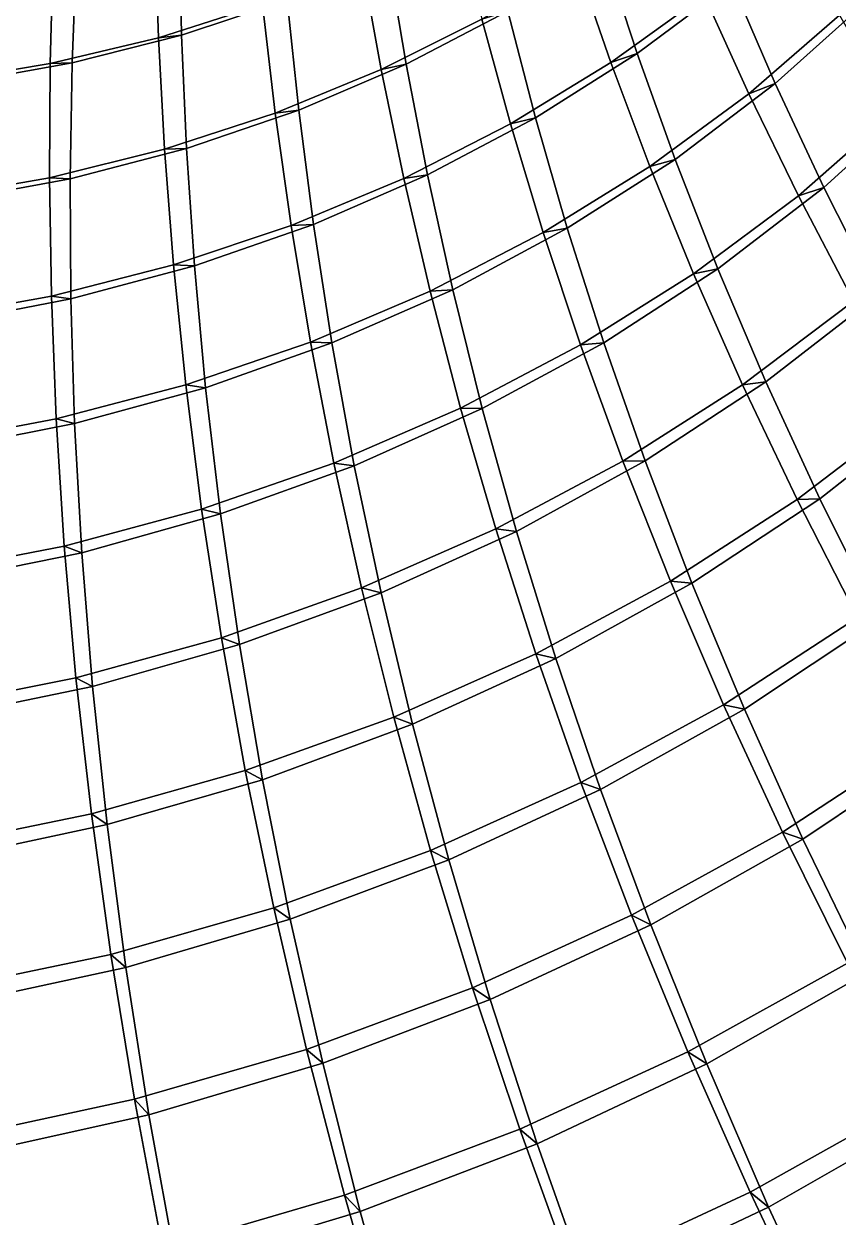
# Model space of a CAD drawing. Header units: metres. Extents: x -2184624 to 1125696, y -1900362 to 1900362.
# Drawn here: x -128531 to 166681, y -1262434 to -829668 of the extents above; entities that cross this region are included whole.
import ezdxf

# ---------------------------------------------------------------- set-up
doc = ezdxf.new("R2010")
doc.units = ezdxf.units.M

msp = doc.modelspace()

# ---------------------------------------------------------------- linework, layer by layer
at = {"layer": '1'}
for points in [[(-36145.574, -782483.4, 361406.88), (-33054.65, -820979.44, 363684.56), (-71337.85, -833757.9, 380079.72), (-72135.15, -794192.06, 378076.66)], [(114055.88, -779600.8, 291567), (128103.27, -814792.06, 292628.66), (93812.54, -840459.6, 311970.12), (81710.875, -803457.1, 311320.44)], [(-45548.434, -784762, 340499.2), (-41987.1, -822656.7, 342572.7), (-79759.57, -834684.4, 359139.03), (-81027.414, -795719.2, 357317.34)], [(103582.99, -784662.94, 269654.8), (118075.555, -819218.2, 270399.47), (84248.62, -843703.6, 289886.44), (71719.72, -807346.9, 289517.7)], [(159614.31, -786995.1, 272082.38), (177236.44, -821402.1, 272361.28), (143876.39, -851247.2, 292409.38), (128103.27, -814792.06, 292628.66)], [(28416.203, -791295.75, 307023), (37464.4, -827934.44, 308345.2), (1023.77, -846211.75, 326230.03), (-5860.046, -808143.56, 325223.6)], [(38364.83, -787837.4, 328429.94), (46964.11, -825097.8, 330005.44), (10023.572, -844318.6, 347724.34), (3581.778, -805624.8, 346492.84)], [(-81027.414, -795719.2, 357317.34), (-79759.57, -834684.4, 359139.03), (-118968.516, -844101.25, 374983.2), (-117853.38, -804225.44, 373415.53)], [(-72135.15, -794192.06, 378076.66), (-71337.85, -833757.9, 380079.72), (-111057.53, -843841.6, 395743.7), (-109468.77, -803368.2, 394014.78)], [(-79759.57, -834684.4, 359139.03), (-71337.85, -833757.9, 380079.72), (-72135.15, -794192.06, 378076.66), (-81027.414, -795719.2, 357317.34)], [(-81027.414, -795719.2, 357317.34), (-72135.15, -794192.06, 378076.66), (-71337.85, -833757.9, 380079.72), (-79759.57, -834684.4, 359139.03)], [(149140.62, -792737.9, 249747.86), (167197.97, -826484.4, 249672.73), (134258.02, -855001.2, 269866.88), (118075.555, -819218.2, 270399.47)], [(-117853.38, -804225.44, 373415.53), (-118968.516, -844101.25, 374983.2), (-159402.3, -850803.3, 390157.78), (-155828.2, -810180.56, 388843.84)], [(-109468.77, -803368.2, 394014.78), (-111057.53, -843841.6, 395743.7), (-152000.52, -851132.8, 410732.66), (-147947.23, -809917.44, 409275.16)], [(-118968.516, -844101.25, 374983.2), (-111057.53, -843841.6, 395743.7), (-109468.77, -803368.2, 394014.78), (-117853.38, -804225.44, 373415.53)], [(-117853.38, -804225.44, 373415.53), (-109468.77, -803368.2, 394014.78), (-111057.53, -843841.6, 395743.7), (-118968.516, -844101.25, 374983.2)], [(81710.875, -803457.1, 311320.44), (93812.54, -840459.6, 311970.12), (56957.383, -863753.7, 330231.1), (46964.11, -825097.8, 330005.44)], [(84248.62, -843703.6, 289886.44), (93812.54, -840459.6, 311970.12), (81710.875, -803457.1, 311320.44), (71719.72, -807346.9, 289517.7)], [(71719.72, -807346.9, 289517.7), (81710.875, -803457.1, 311320.44), (93812.54, -840459.6, 311970.12), (84248.62, -843703.6, 289886.44)], [(-5860.046, -808143.56, 325223.6), (1023.77, -846211.75, 326230.03), (-37387.402, -861996.5, 343255.7), (-41987.1, -822656.7, 342572.7)], [(3581.778, -805624.8, 346492.84), (10023.572, -844318.6, 347724.34), (-28894.332, -860945.75, 364567.8), (-33054.65, -820979.44, 363684.56)], [(1023.77, -846211.75, 326230.03), (10023.572, -844318.6, 347724.34), (3581.778, -805624.8, 346492.84), (-5860.046, -808143.56, 325223.6)], [(-5860.046, -808143.56, 325223.6), (3581.778, -805624.8, 346492.84), (10023.572, -844318.6, 347724.34), (1023.77, -846211.75, 326230.03)], [(71719.72, -807346.9, 289517.7), (84248.62, -843703.6, 289886.44), (47873.203, -865938.94, 308321.28), (37464.4, -827934.44, 308345.2)], [(118075.555, -819218.2, 270399.47), (128103.27, -814792.06, 292628.66), (93812.54, -840459.6, 311970.12), (84248.62, -843703.6, 289886.44)], [(84248.62, -843703.6, 289886.44), (93812.54, -840459.6, 311970.12), (128103.27, -814792.06, 292628.66), (118075.555, -819218.2, 270399.47)], [(128103.27, -814792.06, 292628.66), (143876.39, -851247.2, 292409.38), (107548.16, -878803.56, 311239), (93812.54, -840459.6, 311970.12)], [(134258.02, -855001.2, 269866.88), (143876.39, -851247.2, 292409.38), (128103.27, -814792.06, 292628.66), (118075.555, -819218.2, 270399.47)], [(118075.555, -819218.2, 270399.47), (128103.27, -814792.06, 292628.66), (143876.39, -851247.2, 292409.38), (134258.02, -855001.2, 269866.88)], [(-41987.1, -822656.7, 342572.7), (-33054.65, -820979.44, 363684.56), (-71337.85, -833757.9, 380079.72), (-79759.57, -834684.4, 359139.03)], [(-79759.57, -834684.4, 359139.03), (-71337.85, -833757.9, 380079.72), (-33054.65, -820979.44, 363684.56), (-41987.1, -822656.7, 342572.7)], [(-33054.65, -820979.44, 363684.56), (-28894.332, -860945.75, 364567.8), (-69568.8, -874831.4, 380615.47), (-71337.85, -833757.9, 380079.72)], [(-37387.402, -861996.5, 343255.7), (-28894.332, -860945.75, 364567.8), (-33054.65, -820979.44, 363684.56), (-41987.1, -822656.7, 342572.7)], [(-41987.1, -822656.7, 342572.7), (-33054.65, -820979.44, 363684.56), (-28894.332, -860945.75, 364567.8), (-37387.402, -861996.5, 343255.7)], [(118075.555, -819218.2, 270399.47), (134258.02, -855001.2, 269866.88), (98375.58, -881368.2, 288877.25), (84248.62, -843703.6, 289886.44)], [(167197.97, -826484.4, 249672.73), (177236.44, -821402.1, 272361.28), (143876.39, -851247.2, 292409.38), (134258.02, -855001.2, 269866.88)], [(134258.02, -855001.2, 269866.88), (143876.39, -851247.2, 292409.38), (177236.44, -821402.1, 272361.28), (167197.97, -826484.4, 249672.73)], [(177236.44, -821402.1, 272361.28), (196835.56, -856979.8, 271343.72), (161533.69, -888964.2, 290781.88), (143876.39, -851247.2, 292409.38)], [(-41987.1, -822656.7, 342572.7), (-37387.402, -861996.5, 343255.7), (-77550.125, -875132.75, 359496.22), (-79759.57, -834684.4, 359139.03)], [(37464.4, -827934.44, 308345.2), (46964.11, -825097.8, 330005.44), (10023.572, -844318.6, 347724.34), (1023.77, -846211.75, 326230.03)], [(1023.77, -846211.75, 326230.03), (10023.572, -844318.6, 347724.34), (46964.11, -825097.8, 330005.44), (37464.4, -827934.44, 308345.2)], [(46964.11, -825097.8, 330005.44), (56957.383, -863753.7, 330231.1), (17763.691, -884464.4, 347521.84), (10023.572, -844318.6, 347724.34)], [(47873.203, -865938.94, 308321.28), (56957.383, -863753.7, 330231.1), (46964.11, -825097.8, 330005.44), (37464.4, -827934.44, 308345.2)], [(37464.4, -827934.44, 308345.2), (46964.11, -825097.8, 330005.44), (56957.383, -863753.7, 330231.1), (47873.203, -865938.94, 308321.28)], [(167197.97, -826484.4, 249672.73), (187193.38, -861359.94, 248304.06), (152285.5, -892007.7, 267928.25), (134258.02, -855001.2, 269866.88)], [(37464.4, -827934.44, 308345.2), (47873.203, -865938.94, 308321.28), (9173.062, -885703.6, 325805.22), (1023.77, -846211.75, 326230.03)], [(-79759.57, -834684.4, 359139.03), (-77550.125, -875132.75, 359496.22), (-119240.945, -885491.1, 375016.03), (-118968.516, -844101.25, 374983.2)], [(-79759.57, -834684.4, 359139.03), (-71337.85, -833757.9, 380079.72), (-111057.53, -843841.6, 395743.7), (-118968.516, -844101.25, 374983.2)], [(-118968.516, -844101.25, 374983.2), (-111057.53, -843841.6, 395743.7), (-71337.85, -833757.9, 380079.72), (-79759.57, -834684.4, 359139.03)], [(-71337.85, -833757.9, 380079.72), (-69568.8, -874831.4, 380615.47), (-111774.51, -885852.9, 395936.22), (-111057.53, -843841.6, 395743.7)], [(-77550.125, -875132.75, 359496.22), (-69568.8, -874831.4, 380615.47), (-71337.85, -833757.9, 380079.72), (-79759.57, -834684.4, 359139.03)], [(-79759.57, -834684.4, 359139.03), (-71337.85, -833757.9, 380079.72), (-69568.8, -874831.4, 380615.47), (-77550.125, -875132.75, 359496.22)], [(-118968.516, -844101.25, 374983.2), (-111057.53, -843841.6, 395743.7), (-152000.52, -851132.8, 410732.66), (-159402.3, -850803.3, 390157.78)], [(-159402.3, -850803.3, 390157.78), (-152000.52, -851132.8, 410732.66), (-111057.53, -843841.6, 395743.7), (-118968.516, -844101.25, 374983.2)], [(-111057.53, -843841.6, 395743.7), (-111774.51, -885852.9, 395936.22), (-155285.12, -893909.5, 410588.8), (-152000.52, -851132.8, 410732.66)], [(-119240.945, -885491.1, 375016.03), (-111774.51, -885852.9, 395936.22), (-111057.53, -843841.6, 395743.7), (-118968.516, -844101.25, 374983.2)], [(-118968.516, -844101.25, 374983.2), (-111057.53, -843841.6, 395743.7), (-111774.51, -885852.9, 395936.22), (-119240.945, -885491.1, 375016.03)], [(84248.62, -843703.6, 289886.44), (93812.54, -840459.6, 311970.12), (56957.383, -863753.7, 330231.1), (47873.203, -865938.94, 308321.28)], [(47873.203, -865938.94, 308321.28), (56957.383, -863753.7, 330231.1), (93812.54, -840459.6, 311970.12), (84248.62, -843703.6, 289886.44)], [(84248.62, -843703.6, 289886.44), (98375.58, -881368.2, 288877.25), (59782.777, -905321.6, 306826.28), (47873.203, -865938.94, 308321.28)], [(93812.54, -840459.6, 311970.12), (107548.16, -878803.56, 311239), (68486.78, -903819.75, 328983.97), (56957.383, -863753.7, 330231.1)], [(98375.58, -881368.2, 288877.25), (107548.16, -878803.56, 311239), (93812.54, -840459.6, 311970.12), (84248.62, -843703.6, 289886.44)], [(84248.62, -843703.6, 289886.44), (93812.54, -840459.6, 311970.12), (107548.16, -878803.56, 311239), (98375.58, -881368.2, 288877.25)], [(-118968.516, -844101.25, 374983.2), (-119240.945, -885491.1, 375016.03), (-162235.47, -892964.1, 389870.75), (-159402.3, -850803.3, 390157.78)], [(1023.77, -846211.75, 326230.03), (10023.572, -844318.6, 347724.34), (-28894.332, -860945.75, 364567.8), (-37387.402, -861996.5, 343255.7)], [(-37387.402, -861996.5, 343255.7), (-28894.332, -860945.75, 364567.8), (10023.572, -844318.6, 347724.34), (1023.77, -846211.75, 326230.03)], [(1023.77, -846211.75, 326230.03), (9173.062, -885703.6, 325805.22), (-31622.16, -902809.5, 342427.88), (-37387.402, -861996.5, 343255.7)], [(10023.572, -844318.6, 347724.34), (17763.691, -884464.4, 347521.84), (-23536.543, -902412.75, 363938.75), (-28894.332, -860945.75, 364567.8)], [(9173.062, -885703.6, 325805.22), (17763.691, -884464.4, 347521.84), (10023.572, -844318.6, 347724.34), (1023.77, -846211.75, 326230.03)], [(1023.77, -846211.75, 326230.03), (10023.572, -844318.6, 347724.34), (17763.691, -884464.4, 347521.84), (9173.062, -885703.6, 325805.22)], [(134258.02, -855001.2, 269866.88), (143876.39, -851247.2, 292409.38), (107548.16, -878803.56, 311239), (98375.58, -881368.2, 288877.25)], [(98375.58, -881368.2, 288877.25), (107548.16, -878803.56, 311239), (143876.39, -851247.2, 292409.38), (134258.02, -855001.2, 269866.88)], [(143876.39, -851247.2, 292409.38), (161533.69, -888964.2, 290781.88), (123067.42, -918490.6, 308997.5), (107548.16, -878803.56, 311239)], [(152285.5, -892007.7, 267928.25), (161533.69, -888964.2, 290781.88), (143876.39, -851247.2, 292409.38), (134258.02, -855001.2, 269866.88)], [(134258.02, -855001.2, 269866.88), (143876.39, -851247.2, 292409.38), (161533.69, -888964.2, 290781.88), (152285.5, -892007.7, 267928.25)], [(134258.02, -855001.2, 269866.88), (152285.5, -892007.7, 267928.25), (114247.58, -920339.9, 286358.56), (98375.58, -881368.2, 288877.25)], [(-37387.402, -861996.5, 343255.7), (-28894.332, -860945.75, 364567.8), (-69568.8, -874831.4, 380615.47), (-77550.125, -875132.75, 359496.22)], [(-77550.125, -875132.75, 359496.22), (-69568.8, -874831.4, 380615.47), (-28894.332, -860945.75, 364567.8), (-37387.402, -861996.5, 343255.7)], [(-28894.332, -860945.75, 364567.8), (-23536.543, -902412.75, 363938.75), (-66706.19, -917447.06, 379565.44), (-69568.8, -874831.4, 380615.47)], [(-31622.16, -902809.5, 342427.88), (-23536.543, -902412.75, 363938.75), (-28894.332, -860945.75, 364567.8), (-37387.402, -861996.5, 343255.7)], [(-37387.402, -861996.5, 343255.7), (-28894.332, -860945.75, 364567.8), (-23536.543, -902412.75, 363938.75), (-31622.16, -902809.5, 342427.88)], [(187193.38, -861359.94, 248304.06), (196835.56, -856979.8, 271343.72), (161533.69, -888964.2, 290781.88), (152285.5, -892007.7, 267928.25)], [(152285.5, -892007.7, 267928.25), (161533.69, -888964.2, 290781.88), (196835.56, -856979.8, 271343.72), (187193.38, -861359.94, 248304.06)], [(196835.56, -856979.8, 271343.72), (218580.39, -893712.4, 268896.1), (181232.4, -927931.75, 287609.66), (161533.69, -888964.2, 290781.88)], [(-37387.402, -861996.5, 343255.7), (-31622.16, -902809.5, 342427.88), (-74277.83, -917096.8, 358267.8), (-77550.125, -875132.75, 359496.22)], [(47873.203, -865938.94, 308321.28), (56957.383, -863753.7, 330231.1), (17763.691, -884464.4, 347521.84), (9173.062, -885703.6, 325805.22)], [(9173.062, -885703.6, 325805.22), (17763.691, -884464.4, 347521.84), (56957.383, -863753.7, 330231.1), (47873.203, -865938.94, 308321.28)], [(56957.383, -863753.7, 330231.1), (68486.78, -903819.75, 328983.97), (26936.11, -926081, 345761.28), (17763.691, -884464.4, 347521.84)], [(59782.777, -905321.6, 306826.28), (68486.78, -903819.75, 328983.97), (56957.383, -863753.7, 330231.1), (47873.203, -865938.94, 308321.28)], [(47873.203, -865938.94, 308321.28), (56957.383, -863753.7, 330231.1), (68486.78, -903819.75, 328983.97), (59782.777, -905321.6, 306826.28)], [(187193.38, -861359.94, 248304.06), (209291.23, -897346.4, 245507.05), (172311.69, -930223.9, 264445.34), (152285.5, -892007.7, 267928.25)], [(47873.203, -865938.94, 308321.28), (59782.777, -905321.6, 306826.28), (18720.312, -926635.6, 323822.78), (9173.062, -885703.6, 325805.22)], [(-77550.125, -875132.75, 359496.22), (-69568.8, -874831.4, 380615.47), (-111774.51, -885852.9, 395936.22), (-119240.945, -885491.1, 375016.03)], [(-119240.945, -885491.1, 375016.03), (-111774.51, -885852.9, 395936.22), (-69568.8, -874831.4, 380615.47), (-77550.125, -875132.75, 359496.22)], [(-77550.125, -875132.75, 359496.22), (-74277.83, -917096.8, 358267.8), (-118556.445, -928431.5, 373392.88), (-119240.945, -885491.1, 375016.03)], [(-69568.8, -874831.4, 380615.47), (-66706.19, -917447.06, 379565.44), (-111505.32, -929440.75, 394473.7), (-111774.51, -885852.9, 395936.22)], [(-74277.83, -917096.8, 358267.8), (-66706.19, -917447.06, 379565.44), (-69568.8, -874831.4, 380615.47), (-77550.125, -875132.75, 359496.22)], [(-77550.125, -875132.75, 359496.22), (-69568.8, -874831.4, 380615.47), (-66706.19, -917447.06, 379565.44), (-74277.83, -917096.8, 358267.8)], [(98375.58, -881368.2, 288877.25), (107548.16, -878803.56, 311239), (68486.78, -903819.75, 328983.97), (59782.777, -905321.6, 306826.28)], [(59782.777, -905321.6, 306826.28), (68486.78, -903819.75, 328983.97), (107548.16, -878803.56, 311239), (98375.58, -881368.2, 288877.25)], [(98375.58, -881368.2, 288877.25), (114247.58, -920339.9, 286358.56), (73331.37, -946086.6, 303726.84), (59782.777, -905321.6, 306826.28)], [(107548.16, -878803.56, 311239), (123067.42, -918490.6, 308997.5), (81692.77, -945302.5, 326132.78), (68486.78, -903819.75, 328983.97)], [(114247.58, -920339.9, 286358.56), (123067.42, -918490.6, 308997.5), (107548.16, -878803.56, 311239), (98375.58, -881368.2, 288877.25)], [(98375.58, -881368.2, 288877.25), (107548.16, -878803.56, 311239), (123067.42, -918490.6, 308997.5), (114247.58, -920339.9, 286358.56)], [(-119240.945, -885491.1, 375016.03), (-118556.445, -928431.5, 373392.88), (-164219.16, -936703.6, 387860.84), (-162235.47, -892964.1, 389870.75)], [(-119240.945, -885491.1, 375016.03), (-111774.51, -885852.9, 395936.22), (-155285.12, -893909.5, 410588.8), (-162235.47, -892964.1, 389870.75)], [(-162235.47, -892964.1, 389870.75), (-155285.12, -893909.5, 410588.8), (-111774.51, -885852.9, 395936.22), (-119240.945, -885491.1, 375016.03)], [(-111774.51, -885852.9, 395936.22), (-111505.32, -929440.75, 394473.7), (-157692.6, -938290.6, 408724.16), (-155285.12, -893909.5, 410588.8)], [(-118556.445, -928431.5, 373392.88), (-111505.32, -929440.75, 394473.7), (-111774.51, -885852.9, 395936.22), (-119240.945, -885491.1, 375016.03)], [(-119240.945, -885491.1, 375016.03), (-111774.51, -885852.9, 395936.22), (-111505.32, -929440.75, 394473.7), (-118556.445, -928431.5, 373392.88)], [(9173.062, -885703.6, 325805.22), (17763.691, -884464.4, 347521.84), (-23536.543, -902412.75, 363938.75), (-31622.16, -902809.5, 342427.88)], [(-31622.16, -902809.5, 342427.88), (-23536.543, -902412.75, 363938.75), (17763.691, -884464.4, 347521.84), (9173.062, -885703.6, 325805.22)], [(9173.062, -885703.6, 325805.22), (18720.312, -926635.6, 323822.78), (-24565.166, -945117.06, 339961.78), (-31622.16, -902809.5, 342427.88)], [(17763.691, -884464.4, 347521.84), (26936.11, -926081, 345761.28), (-16853.975, -945403.94, 361672.28), (-23536.543, -902412.75, 363938.75)], [(18720.312, -926635.6, 323822.78), (26936.11, -926081, 345761.28), (17763.691, -884464.4, 347521.84), (9173.062, -885703.6, 325805.22)], [(9173.062, -885703.6, 325805.22), (17763.691, -884464.4, 347521.84), (26936.11, -926081, 345761.28), (18720.312, -926635.6, 323822.78)], [(152285.5, -892007.7, 267928.25), (161533.69, -888964.2, 290781.88), (123067.42, -918490.6, 308997.5), (114247.58, -920339.9, 286358.56)], [(114247.58, -920339.9, 286358.56), (123067.42, -918490.6, 308997.5), (161533.69, -888964.2, 290781.88), (152285.5, -892007.7, 267928.25)], [(161533.69, -888964.2, 290781.88), (181232.4, -927931.75, 287609.66), (140516.88, -959515.56, 305107), (123067.42, -918490.6, 308997.5)], [(172311.69, -930223.9, 264445.34), (181232.4, -927931.75, 287609.66), (161533.69, -888964.2, 290781.88), (152285.5, -892007.7, 267928.25)], [(152285.5, -892007.7, 267928.25), (161533.69, -888964.2, 290781.88), (181232.4, -927931.75, 287609.66), (172311.69, -930223.9, 264445.34)], [(152285.5, -892007.7, 267928.25), (172311.69, -930223.9, 264445.34), (132008.12, -960610.56, 282189.94), (114247.58, -920339.9, 286358.56)], [(-31622.16, -902809.5, 342427.88), (-23536.543, -902412.75, 363938.75), (-66706.19, -917447.06, 379565.44), (-74277.83, -917096.8, 358267.8)], [(-74277.83, -917096.8, 358267.8), (-66706.19, -917447.06, 379565.44), (-23536.543, -902412.75, 363938.75), (-31622.16, -902809.5, 342427.88)], [(-31622.16, -902809.5, 342427.88), (-24565.166, -945117.06, 339961.78), (-69823.67, -960601.5, 355325.88), (-74277.83, -917096.8, 358267.8)], [(-23536.543, -902412.75, 363938.75), (-16853.975, -945403.94, 361672.28), (-62630.293, -961632.6, 376804), (-66706.19, -917447.06, 379565.44)], [(-24565.166, -945117.06, 339961.78), (-16853.975, -945403.94, 361672.28), (-23536.543, -902412.75, 363938.75), (-31622.16, -902809.5, 342427.88)], [(-31622.16, -902809.5, 342427.88), (-23536.543, -902412.75, 363938.75), (-16853.975, -945403.94, 361672.28), (-24565.166, -945117.06, 339961.78)], [(59782.777, -905321.6, 306826.28), (68486.78, -903819.75, 328983.97), (26936.11, -926081, 345761.28), (18720.312, -926635.6, 323822.78)], [(18720.312, -926635.6, 323822.78), (26936.11, -926081, 345761.28), (68486.78, -903819.75, 328983.97), (59782.777, -905321.6, 306826.28)], [(68486.78, -903819.75, 328983.97), (81692.77, -945302.5, 326132.78), (37673.562, -969180.25, 342310.5), (26936.11, -926081, 345761.28)], [(73331.37, -946086.6, 303726.84), (81692.77, -945302.5, 326132.78), (68486.78, -903819.75, 328983.97), (59782.777, -905321.6, 306826.28)], [(59782.777, -905321.6, 306826.28), (68486.78, -903819.75, 328983.97), (81692.77, -945302.5, 326132.78), (73331.37, -946086.6, 303726.84)], [(59782.777, -905321.6, 306826.28), (73331.37, -946086.6, 303726.84), (29796.451, -969016.9, 320148.3), (18720.312, -926635.6, 323822.78)], [(-74277.83, -917096.8, 358267.8), (-66706.19, -917447.06, 379565.44), (-111505.32, -929440.75, 394473.7), (-118556.445, -928431.5, 373392.88)], [(-74277.83, -917096.8, 358267.8), (-69823.67, -960601.5, 355325.88), (-116802.51, -972951.7, 369985.22), (-118556.445, -928431.5, 373392.88)], [(-118556.445, -928431.5, 373392.88), (-111505.32, -929440.75, 394473.7), (-66706.19, -917447.06, 379565.44), (-74277.83, -917096.8, 358267.8)], [(-66706.19, -917447.06, 379565.44), (-62630.293, -961632.6, 376804), (-110137.055, -974637.44, 391230.16), (-111505.32, -929440.75, 394473.7)], [(-69823.67, -960601.5, 355325.88), (-62630.293, -961632.6, 376804), (-66706.19, -917447.06, 379565.44), (-74277.83, -917096.8, 358267.8)], [(-74277.83, -917096.8, 358267.8), (-66706.19, -917447.06, 379565.44), (-62630.293, -961632.6, 376804), (-69823.67, -960601.5, 355325.88)], [(114247.58, -920339.9, 286358.56), (123067.42, -918490.6, 308997.5), (81692.77, -945302.5, 326132.78), (73331.37, -946086.6, 303726.84)], [(73331.37, -946086.6, 303726.84), (81692.77, -945302.5, 326132.78), (123067.42, -918490.6, 308997.5), (114247.58, -920339.9, 286358.56)], [(114247.58, -920339.9, 286358.56), (132008.12, -960610.56, 282189.94), (88653.83, -988231.25, 298880.8), (73331.37, -946086.6, 303726.84)], [(123067.42, -918490.6, 308997.5), (140516.88, -959515.56, 305107), (96712.72, -988202.4, 321537.5), (81692.77, -945302.5, 326132.78)], [(132008.12, -960610.56, 282189.94), (140516.88, -959515.56, 305107), (123067.42, -918490.6, 308997.5), (114247.58, -920339.9, 286358.56)], [(114247.58, -920339.9, 286358.56), (123067.42, -918490.6, 308997.5), (140516.88, -959515.56, 305107), (132008.12, -960610.56, 282189.94)], [(18720.312, -926635.6, 323822.78), (26936.11, -926081, 345761.28), (-16853.975, -945403.94, 361672.28), (-24565.166, -945117.06, 339961.78)], [(-24565.166, -945117.06, 339961.78), (-16853.975, -945403.94, 361672.28), (26936.11, -926081, 345761.28), (18720.312, -926635.6, 323822.78)], [(26936.11, -926081, 345761.28), (37673.562, -969180.25, 342310.5), (-8722.285, -989935.56, 357635.56), (-16853.975, -945403.94, 361672.28)], [(29796.451, -969016.9, 320148.3), (37673.562, -969180.25, 342310.5), (26936.11, -926081, 345761.28), (18720.312, -926635.6, 323822.78)], [(18720.312, -926635.6, 323822.78), (26936.11, -926081, 345761.28), (37673.562, -969180.25, 342310.5), (29796.451, -969016.9, 320148.3)], [(-118556.445, -928431.5, 373392.88), (-116802.51, -972951.7, 369985.22), (-165247.83, -982054.1, 383999.6), (-164219.16, -936703.6, 387860.84)], [(-118556.445, -928431.5, 373392.88), (-111505.32, -929440.75, 394473.7), (-157692.6, -938290.6, 408724.16), (-164219.16, -936703.6, 387860.84)], [(-164219.16, -936703.6, 387860.84), (-157692.6, -938290.6, 408724.16), (-111505.32, -929440.75, 394473.7), (-118556.445, -928431.5, 373392.88)], [(-111505.32, -929440.75, 394473.7), (-110137.055, -974637.44, 391230.16), (-159117.36, -984311.5, 405012.9), (-157692.6, -938290.6, 408724.16)], [(-116802.51, -972951.7, 369985.22), (-110137.055, -974637.44, 391230.16), (-111505.32, -929440.75, 394473.7), (-118556.445, -928431.5, 373392.88)], [(-118556.445, -928431.5, 373392.88), (-111505.32, -929440.75, 394473.7), (-110137.055, -974637.44, 391230.16), (-116802.51, -972951.7, 369985.22)], [(18720.312, -926635.6, 323822.78), (29796.451, -969016.9, 320148.3), (-16093.404, -988932.3, 335722.25), (-24565.166, -945117.06, 339961.78)], [(172311.69, -930223.9, 264445.34), (181232.4, -927931.75, 287609.66), (140516.88, -959515.56, 305107), (132008.12, -960610.56, 282189.94)], [(132008.12, -960610.56, 282189.94), (140516.88, -959515.56, 305107), (181232.4, -927931.75, 287609.66), (172311.69, -930223.9, 264445.34)], [(172311.69, -930223.9, 264445.34), (194485.88, -969629.25, 259269.08), (151795.78, -1002165.8, 276220.44), (132008.12, -960610.56, 282189.94)], [(181232.4, -927931.75, 287609.66), (203126, -968132.75, 282745.25), (160038.56, -1001867.3, 299418.5), (140516.88, -959515.56, 305107)], [(-24565.166, -945117.06, 339961.78), (-16853.975, -945403.94, 361672.28), (-62630.293, -961632.6, 376804), (-69823.67, -960601.5, 355325.88)], [(-24565.166, -945117.06, 339961.78), (-16093.404, -988932.3, 335722.25), (-64071.94, -1005664.75, 350534.25), (-69823.67, -960601.5, 355325.88)], [(-69823.67, -960601.5, 355325.88), (-62630.293, -961632.6, 376804), (-16853.975, -945403.94, 361672.28), (-24565.166, -945117.06, 339961.78)], [(-16853.975, -945403.94, 361672.28), (-8722.285, -989935.56, 357635.56), (-57224.465, -1007409.25, 372197.56), (-62630.293, -961632.6, 376804)], [(-16093.404, -988932.3, 335722.25), (-8722.285, -989935.56, 357635.56), (-16853.975, -945403.94, 361672.28), (-24565.166, -945117.06, 339961.78)], [(-24565.166, -945117.06, 339961.78), (-16853.975, -945403.94, 361672.28), (-8722.285, -989935.56, 357635.56), (-16093.404, -988932.3, 335722.25)], [(73331.37, -946086.6, 303726.84), (81692.77, -945302.5, 326132.78), (37673.562, -969180.25, 342310.5), (29796.451, -969016.9, 320148.3)], [(29796.451, -969016.9, 320148.3), (37673.562, -969180.25, 342310.5), (81692.77, -945302.5, 326132.78), (73331.37, -946086.6, 303726.84)], [(73331.37, -946086.6, 303726.84), (88653.83, -988231.25, 298880.8), (42527.836, -1012849.3, 314638.12), (29796.451, -969016.9, 320148.3)], [(81692.77, -945302.5, 326132.78), (96712.72, -988202.4, 321537.5), (50104.414, -1013767.3, 337028.12), (37673.562, -969180.25, 342310.5)], [(88653.83, -988231.25, 298880.8), (96712.72, -988202.4, 321537.5), (81692.77, -945302.5, 326132.78), (73331.37, -946086.6, 303726.84)], [(73331.37, -946086.6, 303726.84), (81692.77, -945302.5, 326132.78), (96712.72, -988202.4, 321537.5), (88653.83, -988231.25, 298880.8)], [(-69823.67, -960601.5, 355325.88), (-62630.293, -961632.6, 376804), (-110137.055, -974637.44, 391230.16), (-116802.51, -972951.7, 369985.22)], [(-69823.67, -960601.5, 355325.88), (-64071.94, -1005664.75, 350534.25), (-113870.164, -1019073.5, 364656.34), (-116802.51, -972951.7, 369985.22)], [(-116802.51, -972951.7, 369985.22), (-110137.055, -974637.44, 391230.16), (-62630.293, -961632.6, 376804), (-69823.67, -960601.5, 355325.88)], [(-64071.94, -1005664.75, 350534.25), (-57224.465, -1007409.25, 372197.56), (-62630.293, -961632.6, 376804), (-69823.67, -960601.5, 355325.88)], [(-69823.67, -960601.5, 355325.88), (-62630.293, -961632.6, 376804), (-57224.465, -1007409.25, 372197.56), (-64071.94, -1005664.75, 350534.25)], [(132008.12, -960610.56, 282189.94), (140516.88, -959515.56, 305107), (96712.72, -988202.4, 321537.5), (88653.83, -988231.25, 298880.8)], [(88653.83, -988231.25, 298880.8), (96712.72, -988202.4, 321537.5), (140516.88, -959515.56, 305107), (132008.12, -960610.56, 282189.94)], [(132008.12, -960610.56, 282189.94), (151795.78, -1002165.8, 276220.44), (105878.54, -1031745.7, 292135.84), (88653.83, -988231.25, 298880.8)], [(140516.88, -959515.56, 305107), (160038.56, -1001867.3, 299418.5), (113677.88, -1032513.2, 315047.97), (96712.72, -988202.4, 321537.5)], [(151795.78, -1002165.8, 276220.44), (160038.56, -1001867.3, 299418.5), (140516.88, -959515.56, 305107), (132008.12, -960610.56, 282189.94)], [(132008.12, -960610.56, 282189.94), (140516.88, -959515.56, 305107), (160038.56, -1001867.3, 299418.5), (151795.78, -1002165.8, 276220.44)], [(-62630.293, -961632.6, 376804), (-57224.465, -1007409.25, 372197.56), (-107560.195, -1021468.1, 386071.34), (-110137.055, -974637.44, 391230.16)], [(29796.451, -969016.9, 320148.3), (37673.562, -969180.25, 342310.5), (-8722.285, -989935.56, 357635.56), (-16093.404, -988932.3, 335722.25)], [(29796.451, -969016.9, 320148.3), (42527.836, -1012849.3, 314638.12), (-6088.939, -1034261.94, 329564.78), (-16093.404, -988932.3, 335722.25)], [(-16093.404, -988932.3, 335722.25), (-8722.285, -989935.56, 357635.56), (37673.562, -969180.25, 342310.5), (29796.451, -969016.9, 320148.3)], [(37673.562, -969180.25, 342310.5), (50104.414, -1013767.3, 337028.12), (978.083, -1036018.06, 351686.66), (-8722.285, -989935.56, 357635.56)], [(42527.836, -1012849.3, 314638.12), (50104.414, -1013767.3, 337028.12), (37673.562, -969180.25, 342310.5), (29796.451, -969016.9, 320148.3)], [(29796.451, -969016.9, 320148.3), (37673.562, -969180.25, 342310.5), (50104.414, -1013767.3, 337028.12), (42527.836, -1012849.3, 314638.12)], [(194485.88, -969629.25, 259269.08), (203126, -968132.75, 282745.25), (160038.56, -1001867.3, 299418.5), (151795.78, -1002165.8, 276220.44)], [(151795.78, -1002165.8, 276220.44), (160038.56, -1001867.3, 299418.5), (203126, -968132.75, 282745.25), (194485.88, -969629.25, 259269.08)], [(203126, -968132.75, 282745.25), (227360, -1009545.56, 276029.2), (181765.34, -1045529.2, 291770.8), (160038.56, -1001867.3, 299418.5)], [(-116802.51, -972951.7, 369985.22), (-110137.055, -974637.44, 391230.16), (-159117.36, -984311.5, 405012.9), (-165247.83, -982054.1, 383999.6)], [(-116802.51, -972951.7, 369985.22), (-113870.164, -1019073.5, 364656.34), (-165219.61, -1029040.8, 378149.56), (-165247.83, -982054.1, 383999.6)], [(-165247.83, -982054.1, 383999.6), (-159117.36, -984311.5, 405012.9), (-110137.055, -974637.44, 391230.16), (-116802.51, -972951.7, 369985.22)], [(-113870.164, -1019073.5, 364656.34), (-107560.195, -1021468.1, 386071.34), (-110137.055, -974637.44, 391230.16), (-116802.51, -972951.7, 369985.22)], [(-116802.51, -972951.7, 369985.22), (-110137.055, -974637.44, 391230.16), (-107560.195, -1021468.1, 386071.34), (-113870.164, -1019073.5, 364656.34)], [(194485.88, -969629.25, 259269.08), (218948.9, -1010198.8, 252238.38), (173739.47, -1044985.06, 268286.88), (151795.78, -1002165.8, 276220.44)], [(-110137.055, -974637.44, 391230.16), (-107560.195, -1021468.1, 386071.34), (-159457.39, -1032001.06, 399320.06), (-159117.36, -984311.5, 405012.9)], [(-16093.404, -988932.3, 335722.25), (-8722.285, -989935.56, 357635.56), (-57224.465, -1007409.25, 372197.56), (-64071.94, -1005664.75, 350534.25)], [(-16093.404, -988932.3, 335722.25), (-6088.939, -1034261.94, 329564.78), (-56911.746, -1052297.2, 343747.75), (-64071.94, -1005664.75, 350534.25)], [(-64071.94, -1005664.75, 350534.25), (-57224.465, -1007409.25, 372197.56), (-8722.285, -989935.56, 357635.56), (-16093.404, -988932.3, 335722.25)], [(-8722.285, -989935.56, 357635.56), (978.083, -1036018.06, 351686.66), (-50376.652, -1054791.5, 365603.3), (-57224.465, -1007409.25, 372197.56)], [(-6088.939, -1034261.94, 329564.78), (978.083, -1036018.06, 351686.66), (-8722.285, -989935.56, 357635.56), (-16093.404, -988932.3, 335722.25)], [(-16093.404, -988932.3, 335722.25), (-8722.285, -989935.56, 357635.56), (978.083, -1036018.06, 351686.66), (-6088.939, -1034261.94, 329564.78)], [(88653.83, -988231.25, 298880.8), (96712.72, -988202.4, 321537.5), (50104.414, -1013767.3, 337028.12), (42527.836, -1012849.3, 314638.12)], [(42527.836, -1012849.3, 314638.12), (50104.414, -1013767.3, 337028.12), (96712.72, -988202.4, 321537.5), (88653.83, -988231.25, 298880.8)], [(88653.83, -988231.25, 298880.8), (105878.54, -1031745.7, 292135.84), (57032.855, -1058127.6, 307138.9), (42527.836, -1012849.3, 314638.12)], [(96712.72, -988202.4, 321537.5), (113677.88, -1032513.2, 315047.97), (64349.387, -1059841.1, 329763.16), (50104.414, -1013767.3, 337028.12)], [(105878.54, -1031745.7, 292135.84), (113677.88, -1032513.2, 315047.97), (96712.72, -988202.4, 321537.5), (88653.83, -988231.25, 298880.8)], [(88653.83, -988231.25, 298880.8), (96712.72, -988202.4, 321537.5), (113677.88, -1032513.2, 315047.97), (105878.54, -1031745.7, 292135.84)], [(151795.78, -1002165.8, 276220.44), (160038.56, -1001867.3, 299418.5), (113677.88, -1032513.2, 315047.97), (105878.54, -1031745.7, 292135.84)], [(105878.54, -1031745.7, 292135.84), (113677.88, -1032513.2, 315047.97), (160038.56, -1001867.3, 299418.5), (151795.78, -1002165.8, 276220.44)], [(151795.78, -1002165.8, 276220.44), (173739.47, -1044985.06, 268286.88), (125123.64, -1076614, 283327.06), (105878.54, -1031745.7, 292135.84)], [(160038.56, -1001867.3, 299418.5), (181765.34, -1045529.2, 291770.8), (132709.67, -1078223.2, 306501.56), (113677.88, -1032513.2, 315047.97)], [(173739.47, -1044985.06, 268286.88), (181765.34, -1045529.2, 291770.8), (160038.56, -1001867.3, 299418.5), (151795.78, -1002165.8, 276220.44)], [(151795.78, -1002165.8, 276220.44), (160038.56, -1001867.3, 299418.5), (181765.34, -1045529.2, 291770.8), (173739.47, -1044985.06, 268286.88)], [(-64071.94, -1005664.75, 350534.25), (-57224.465, -1007409.25, 372197.56), (-107560.195, -1021468.1, 386071.34), (-113870.164, -1019073.5, 364656.34)], [(-64071.94, -1005664.75, 350534.25), (-56911.746, -1052297.2, 343747.75), (-109656.336, -1066810.4, 357260.38), (-113870.164, -1019073.5, 364656.34)], [(-113870.164, -1019073.5, 364656.34), (-107560.195, -1021468.1, 386071.34), (-57224.465, -1007409.25, 372197.56), (-64071.94, -1005664.75, 350534.25)], [(-57224.465, -1007409.25, 372197.56), (-50376.652, -1054791.5, 365603.3), (-103670.945, -1069950.1, 378853.94), (-107560.195, -1021468.1, 386071.34)], [(-56911.746, -1052297.2, 343747.75), (-50376.652, -1054791.5, 365603.3), (-57224.465, -1007409.25, 372197.56), (-64071.94, -1005664.75, 350534.25)], [(-64071.94, -1005664.75, 350534.25), (-57224.465, -1007409.25, 372197.56), (-50376.652, -1054791.5, 365603.3), (-56911.746, -1052297.2, 343747.75)], [(42527.836, -1012849.3, 314638.12), (50104.414, -1013767.3, 337028.12), (978.083, -1036018.06, 351686.66), (-6088.939, -1034261.94, 329564.78)], [(42527.836, -1012849.3, 314638.12), (57032.855, -1058127.6, 307138.9), (5559.35, -1081104.4, 321334.56), (-6088.939, -1034261.94, 329564.78)], [(-6088.939, -1034261.94, 329564.78), (978.083, -1036018.06, 351686.66), (50104.414, -1013767.3, 337028.12), (42527.836, -1012849.3, 314638.12)], [(50104.414, -1013767.3, 337028.12), (64349.387, -1059841.1, 329763.16), (12360.07, -1083653.9, 343673.06), (978.083, -1036018.06, 351686.66)], [(57032.855, -1058127.6, 307138.9), (64349.387, -1059841.1, 329763.16), (50104.414, -1013767.3, 337028.12), (42527.836, -1012849.3, 314638.12)], [(42527.836, -1012849.3, 314638.12), (50104.414, -1013767.3, 337028.12), (64349.387, -1059841.1, 329763.16), (57032.855, -1058127.6, 307138.9)], [(-113870.164, -1019073.5, 364656.34), (-107560.195, -1021468.1, 386071.34), (-159457.39, -1032001.06, 399320.06), (-165219.61, -1029040.8, 378149.56)], [(-113870.164, -1019073.5, 364656.34), (-109656.336, -1066810.4, 357260.38), (-164037.08, -1077679.6, 370163.75), (-165219.61, -1029040.8, 378149.56)], [(-165219.61, -1029040.8, 378149.56), (-159457.39, -1032001.06, 399320.06), (-107560.195, -1021468.1, 386071.34), (-113870.164, -1019073.5, 364656.34)], [(-109656.336, -1066810.4, 357260.38), (-103670.945, -1069950.1, 378853.94), (-107560.195, -1021468.1, 386071.34), (-113870.164, -1019073.5, 364656.34)], [(-113870.164, -1019073.5, 364656.34), (-107560.195, -1021468.1, 386071.34), (-103670.945, -1069950.1, 378853.94), (-109656.336, -1066810.4, 357260.38)], [(-107560.195, -1021468.1, 386071.34), (-103670.945, -1069950.1, 378853.94), (-158614.89, -1081379.4, 391501.3), (-159457.39, -1032001.06, 399320.06)], [(-6088.939, -1034261.94, 329564.78), (978.083, -1036018.06, 351686.66), (-50376.652, -1054791.5, 365603.3), (-56911.746, -1052297.2, 343747.75)], [(-6088.939, -1034261.94, 329564.78), (5559.35, -1081104.4, 321334.56), (-48240.387, -1100500.6, 334811), (-56911.746, -1052297.2, 343747.75)], [(-56911.746, -1052297.2, 343747.75), (-50376.652, -1054791.5, 365603.3), (978.083, -1036018.06, 351686.66), (-6088.939, -1034261.94, 329564.78)], [(5559.35, -1081104.4, 321334.56), (12360.07, -1083653.9, 343673.06), (978.083, -1036018.06, 351686.66), (-6088.939, -1034261.94, 329564.78)], [(-6088.939, -1034261.94, 329564.78), (978.083, -1036018.06, 351686.66), (12360.07, -1083653.9, 343673.06), (5559.35, -1081104.4, 321334.56)], [(105878.54, -1031745.7, 292135.84), (113677.88, -1032513.2, 315047.97), (64349.387, -1059841.1, 329763.16), (57032.855, -1058127.6, 307138.9)], [(105878.54, -1031745.7, 292135.84), (125123.64, -1076614, 283327.06), (73421.1, -1104839.8, 297484.9), (57032.855, -1058127.6, 307138.9)], [(57032.855, -1058127.6, 307138.9), (64349.387, -1059841.1, 329763.16), (113677.88, -1032513.2, 315047.97), (105878.54, -1031745.7, 292135.84)], [(113677.88, -1032513.2, 315047.97), (132709.67, -1078223.2, 306501.56), (80520.836, -1107393.5, 320352.28), (64349.387, -1059841.1, 329763.16)], [(125123.64, -1076614, 283327.06), (132709.67, -1078223.2, 306501.56), (113677.88, -1032513.2, 315047.97), (105878.54, -1031745.7, 292135.84)], [(105878.54, -1031745.7, 292135.84), (113677.88, -1032513.2, 315047.97), (132709.67, -1078223.2, 306501.56), (125123.64, -1076614, 283327.06)], [(978.083, -1036018.06, 351686.66), (12360.07, -1083653.9, 343673.06), (-41982.73, -1103785.1, 356868.56), (-50376.652, -1054791.5, 365603.3)], [(173739.47, -1044985.06, 268286.88), (181765.34, -1045529.2, 291770.8), (132709.67, -1078223.2, 306501.56), (125123.64, -1076614, 283327.06)], [(173739.47, -1044985.06, 268286.88), (197955.05, -1089043.6, 258211.44), (146494.03, -1122815.1, 272276.34), (125123.64, -1076614, 283327.06)], [(125123.64, -1076614, 283327.06), (132709.67, -1078223.2, 306501.56), (181765.34, -1045529.2, 291770.8), (173739.47, -1044985.06, 268286.88)], [(181765.34, -1045529.2, 291770.8), (205817.55, -1090481.1, 281988.25), (153916.81, -1125316.1, 295722.53), (132709.67, -1078223.2, 306501.56)], [(-56911.746, -1052297.2, 343747.75), (-50376.652, -1054791.5, 365603.3), (-103670.945, -1069950.1, 378853.94), (-109656.336, -1066810.4, 357260.38)], [(-56911.746, -1052297.2, 343747.75), (-48240.387, -1100500.6, 334811), (-104064.37, -1116166.2, 347641.1), (-109656.336, -1066810.4, 357260.38)], [(-109656.336, -1066810.4, 357260.38), (-103670.945, -1069950.1, 378853.94), (-50376.652, -1054791.5, 365603.3), (-56911.746, -1052297.2, 343747.75)], [(-50376.652, -1054791.5, 365603.3), (-41982.73, -1103785.1, 356868.56), (-98371.65, -1120092.5, 369424.4), (-103670.945, -1069950.1, 378853.94)], [(-48240.387, -1100500.6, 334811), (-41982.73, -1103785.1, 356868.56), (-50376.652, -1054791.5, 365603.3), (-56911.746, -1052297.2, 343747.75)], [(-56911.746, -1052297.2, 343747.75), (-50376.652, -1054791.5, 365603.3), (-41982.73, -1103785.1, 356868.56), (-48240.387, -1100500.6, 334811)], [(57032.855, -1058127.6, 307138.9), (64349.387, -1059841.1, 329763.16), (12360.07, -1083653.9, 343673.06), (5559.35, -1081104.4, 321334.56)], [(57032.855, -1058127.6, 307138.9), (73421.1, -1104839.8, 297484.9), (18951.756, -1129451.2, 310865.88), (5559.35, -1081104.4, 321334.56)], [(5559.35, -1081104.4, 321334.56), (12360.07, -1083653.9, 343673.06), (64349.387, -1059841.1, 329763.16), (57032.855, -1058127.6, 307138.9)], [(64349.387, -1059841.1, 329763.16), (80520.836, -1107393.5, 320352.28), (25526.143, -1132839.5, 333431.7), (12360.07, -1083653.9, 343673.06)], [(73421.1, -1104839.8, 297484.9), (80520.836, -1107393.5, 320352.28), (64349.387, -1059841.1, 329763.16), (57032.855, -1058127.6, 307138.9)], [(57032.855, -1058127.6, 307138.9), (64349.387, -1059841.1, 329763.16), (80520.836, -1107393.5, 320352.28), (73421.1, -1104839.8, 297484.9)], [(-109656.336, -1066810.4, 357260.38), (-103670.945, -1069950.1, 378853.94), (-158614.89, -1081379.4, 391501.3), (-164037.08, -1077679.6, 370163.75)], [(-109656.336, -1066810.4, 357260.38), (-104064.37, -1116166.2, 347641.1), (-161611.16, -1127977.4, 359886.56), (-164037.08, -1077679.6, 370163.75)], [(-164037.08, -1077679.6, 370163.75), (-158614.89, -1081379.4, 391501.3), (-103670.945, -1069950.1, 378853.94), (-109656.336, -1066810.4, 357260.38)], [(-104064.37, -1116166.2, 347641.1), (-98371.65, -1120092.5, 369424.4), (-103670.945, -1069950.1, 378853.94), (-109656.336, -1066810.4, 357260.38)], [(-109656.336, -1066810.4, 357260.38), (-103670.945, -1069950.1, 378853.94), (-98371.65, -1120092.5, 369424.4), (-104064.37, -1116166.2, 347641.1)], [(-103670.945, -1069950.1, 378853.94), (-98371.65, -1120092.5, 369424.4), (-156500.22, -1132458.1, 381403.62), (-158614.89, -1081379.4, 391501.3)], [(125123.64, -1076614, 283327.06), (132709.67, -1078223.2, 306501.56), (80520.836, -1107393.5, 320352.28), (73421.1, -1104839.8, 297484.9)], [(125123.64, -1076614, 283327.06), (146494.03, -1122815.1, 272276.34), (91787.766, -1152967.4, 285497.56), (73421.1, -1104839.8, 297484.9)], [(73421.1, -1104839.8, 297484.9), (80520.836, -1107393.5, 320352.28), (132709.67, -1078223.2, 306501.56), (125123.64, -1076614, 283327.06)], [(146494.03, -1122815.1, 272276.34), (153916.81, -1125316.1, 295722.53), (132709.67, -1078223.2, 306501.56), (125123.64, -1076614, 283327.06)], [(125123.64, -1076614, 283327.06), (132709.67, -1078223.2, 306501.56), (153916.81, -1125316.1, 295722.53), (146494.03, -1122815.1, 272276.34)], [(5559.35, -1081104.4, 321334.56), (12360.07, -1083653.9, 343673.06), (-41982.73, -1103785.1, 356868.56), (-48240.387, -1100500.6, 334811)], [(5559.35, -1081104.4, 321334.56), (18951.756, -1129451.2, 310865.88), (-37964.54, -1150267.9, 323557.34), (-48240.387, -1100500.6, 334811)], [(-48240.387, -1100500.6, 334811), (-41982.73, -1103785.1, 356868.56), (12360.07, -1083653.9, 343673.06), (5559.35, -1081104.4, 321334.56)], [(18951.756, -1129451.2, 310865.88), (25526.143, -1132839.5, 333431.7), (12360.07, -1083653.9, 343673.06), (5559.35, -1081104.4, 321334.56)], [(5559.35, -1081104.4, 321334.56), (12360.07, -1083653.9, 343673.06), (25526.143, -1132839.5, 333431.7), (18951.756, -1129451.2, 310865.88)], [(132709.67, -1078223.2, 306501.56), (153916.81, -1125316.1, 295722.53), (98717.06, -1156412.1, 308619.5), (80520.836, -1107393.5, 320352.28)], [(12360.07, -1083653.9, 343673.06), (25526.143, -1132839.5, 333431.7), (-31947.71, -1154388.6, 345829.22), (-41982.73, -1103785.1, 356868.56)], [(197955.05, -1089043.6, 258211.44), (205817.55, -1090481.1, 281988.25), (153916.81, -1125316.1, 295722.53), (146494.03, -1122815.1, 272276.34)], [(197955.05, -1089043.6, 258211.44), (224540.17, -1134313.1, 245800.06), (170077, -1170323, 258789.28), (146494.03, -1122815.1, 272276.34)], [(146494.03, -1122815.1, 272276.34), (153916.81, -1125316.1, 295722.53), (205817.55, -1090481.1, 281988.25), (197955.05, -1089043.6, 258211.44)], [(205817.55, -1090481.1, 281988.25), (232297.83, -1136699.9, 269879.03), (177390.84, -1173772, 282519.03), (153916.81, -1125316.1, 295722.53)], [(-48240.387, -1100500.6, 334811), (-41982.73, -1103785.1, 356868.56), (-98371.65, -1120092.5, 369424.4), (-104064.37, -1116166.2, 347641.1)], [(-48240.387, -1100500.6, 334811), (-37964.54, -1150267.9, 323557.34), (-97007.88, -1167137, 335632.28), (-104064.37, -1116166.2, 347641.1)], [(-104064.37, -1116166.2, 347641.1), (-98371.65, -1120092.5, 369424.4), (-41982.73, -1103785.1, 356868.56), (-48240.387, -1100500.6, 334811)], [(-37964.54, -1150267.9, 323557.34), (-31947.71, -1154388.6, 345829.22), (-41982.73, -1103785.1, 356868.56), (-48240.387, -1100500.6, 334811)], [(-48240.387, -1100500.6, 334811), (-41982.73, -1103785.1, 356868.56), (-31947.71, -1154388.6, 345829.22), (-37964.54, -1150267.9, 323557.34)], [(-41982.73, -1103785.1, 356868.56), (-31947.71, -1154388.6, 345829.22), (-91574.68, -1171895.8, 357619.28), (-98371.65, -1120092.5, 369424.4)], [(73421.1, -1104839.8, 297484.9), (80520.836, -1107393.5, 320352.28), (25526.143, -1132839.5, 333431.7), (18951.756, -1129451.2, 310865.88)], [(73421.1, -1104839.8, 297484.9), (91787.766, -1152967.4, 285497.56), (34175.74, -1179285.4, 297979.62), (18951.756, -1129451.2, 310865.88)], [(18951.756, -1129451.2, 310865.88), (25526.143, -1132839.5, 333431.7), (80520.836, -1107393.5, 320352.28), (73421.1, -1104839.8, 297484.9)], [(80520.836, -1107393.5, 320352.28), (98717.06, -1156412.1, 308619.5), (40566.38, -1183563.1, 320786.2), (25526.143, -1132839.5, 333431.7)], [(91787.766, -1152967.4, 285497.56), (98717.06, -1156412.1, 308619.5), (80520.836, -1107393.5, 320352.28), (73421.1, -1104839.8, 297484.9)], [(73421.1, -1104839.8, 297484.9), (80520.836, -1107393.5, 320352.28), (98717.06, -1156412.1, 308619.5), (91787.766, -1152967.4, 285497.56)], [(-104064.37, -1116166.2, 347641.1), (-98371.65, -1120092.5, 369424.4), (-156500.22, -1132458.1, 381403.62), (-161611.16, -1127977.4, 359886.56)], [(-104064.37, -1116166.2, 347641.1), (-97007.88, -1167137, 335632.28), (-157860.11, -1179931.2, 347150.3), (-161611.16, -1127977.4, 359886.56)], [(-161611.16, -1127977.4, 359886.56), (-156500.22, -1132458.1, 381403.62), (-98371.65, -1120092.5, 369424.4), (-104064.37, -1116166.2, 347641.1)], [(-97007.88, -1167137, 335632.28), (-91574.68, -1171895.8, 357619.28), (-98371.65, -1120092.5, 369424.4), (-104064.37, -1116166.2, 347641.1)], [(-104064.37, -1116166.2, 347641.1), (-98371.65, -1120092.5, 369424.4), (-91574.68, -1171895.8, 357619.28), (-97007.88, -1167137, 335632.28)], [(-98371.65, -1120092.5, 369424.4), (-91574.68, -1171895.8, 357619.28), (-153030.92, -1185240, 368862.3), (-156500.22, -1132458.1, 381403.62)], [(146494.03, -1122815.1, 272276.34), (153916.81, -1125316.1, 295722.53), (98717.06, -1156412.1, 308619.5), (91787.766, -1152967.4, 285497.56)], [(146494.03, -1122815.1, 272276.34), (170077, -1170323, 258789.28), (112211.21, -1202485.9, 270982.9), (91787.766, -1152967.4, 285497.56)], [(91787.766, -1152967.4, 285497.56), (98717.06, -1156412.1, 308619.5), (153916.81, -1125316.1, 295722.53), (146494.03, -1122815.1, 272276.34)], [(170077, -1170323, 258789.28), (177390.84, -1173772, 282519.03), (153916.81, -1125316.1, 295722.53), (146494.03, -1122815.1, 272276.34)], [(146494.03, -1122815.1, 272276.34), (153916.81, -1125316.1, 295722.53), (177390.84, -1173772, 282519.03), (170077, -1170323, 258789.28)], [(18951.756, -1129451.2, 310865.88), (25526.143, -1132839.5, 333431.7), (-31947.71, -1154388.6, 345829.22), (-37964.54, -1150267.9, 323557.34)], [(18951.756, -1129451.2, 310865.88), (34175.74, -1179285.4, 297979.62), (-26003.16, -1201584.5, 309808.28), (-37964.54, -1150267.9, 323557.34)], [(-37964.54, -1150267.9, 323557.34), (-31947.71, -1154388.6, 345829.22), (25526.143, -1132839.5, 333431.7), (18951.756, -1129451.2, 310865.88)], [(34175.74, -1179285.4, 297979.62), (40566.38, -1183563.1, 320786.2), (25526.143, -1132839.5, 333431.7), (18951.756, -1129451.2, 310865.88)], [(18951.756, -1129451.2, 310865.88), (25526.143, -1132839.5, 333431.7), (40566.38, -1183563.1, 320786.2), (34175.74, -1179285.4, 297979.62)], [(153916.81, -1125316.1, 295722.53), (177390.84, -1173772, 282519.03), (119020.055, -1206877.9, 294373.72), (98717.06, -1156412.1, 308619.5)], [(25526.143, -1132839.5, 333431.7), (40566.38, -1183563.1, 320786.2), (-20188.547, -1206593, 332309.78), (-31947.71, -1154388.6, 345829.22)], [(-37964.54, -1150267.9, 323557.34), (-31947.71, -1154388.6, 345829.22), (-91574.68, -1171895.8, 357619.28), (-97007.88, -1167137, 335632.28)], [(-37964.54, -1150267.9, 323557.34), (-26003.16, -1201584.5, 309808.28), (-88411.805, -1219708.5, 321054.75), (-97007.88, -1167137, 335632.28)], [(-97007.88, -1167137, 335632.28), (-91574.68, -1171895.8, 357619.28), (-31947.71, -1154388.6, 345829.22), (-37964.54, -1150267.9, 323557.34)], [(-26003.16, -1201584.5, 309808.28), (-20188.547, -1206593, 332309.78), (-31947.71, -1154388.6, 345829.22), (-37964.54, -1150267.9, 323557.34)], [(-37964.54, -1150267.9, 323557.34), (-31947.71, -1154388.6, 345829.22), (-20188.547, -1206593, 332309.78), (-26003.16, -1201584.5, 309808.28)], [(-31947.71, -1154388.6, 345829.22), (-20188.547, -1206593, 332309.78), (-83203.54, -1225352.5, 343262.38), (-91574.68, -1171895.8, 357619.28)], [(91787.766, -1152967.4, 285497.56), (98717.06, -1156412.1, 308619.5), (40566.38, -1183563.1, 320786.2), (34175.74, -1179285.4, 297979.62)], [(91787.766, -1152967.4, 285497.56), (112211.21, -1202485.9, 270982.9), (51302.805, -1230582.5, 282482.72), (34175.74, -1179285.4, 297979.62)], [(34175.74, -1179285.4, 297979.62), (40566.38, -1183563.1, 320786.2), (98717.06, -1156412.1, 308619.5), (91787.766, -1152967.4, 285497.56)], [(112211.21, -1202485.9, 270982.9), (119020.055, -1206877.9, 294373.72), (98717.06, -1156412.1, 308619.5), (91787.766, -1152967.4, 285497.56)], [(91787.766, -1152967.4, 285497.56), (98717.06, -1156412.1, 308619.5), (119020.055, -1206877.9, 294373.72), (112211.21, -1202485.9, 270982.9)], [(98717.06, -1156412.1, 308619.5), (119020.055, -1206877.9, 294373.72), (57555.25, -1235807, 305546.47), (40566.38, -1183563.1, 320786.2)], [(-97007.88, -1167137, 335632.28), (-91574.68, -1171895.8, 357619.28), (-153030.92, -1185240, 368862.3), (-157860.11, -1179931.2, 347150.3)], [(-97007.88, -1167137, 335632.28), (-88411.805, -1219708.5, 321054.75), (-152713.89, -1233526.2, 331777.22), (-157860.11, -1179931.2, 347150.3)], [(-157860.11, -1179931.2, 347150.3), (-153030.92, -1185240, 368862.3), (-91574.68, -1171895.8, 357619.28), (-97007.88, -1167137, 335632.28)], [(-88411.805, -1219708.5, 321054.75), (-83203.54, -1225352.5, 343262.38), (-91574.68, -1171895.8, 357619.28), (-97007.88, -1167137, 335632.28)], [(-97007.88, -1167137, 335632.28), (-91574.68, -1171895.8, 357619.28), (-83203.54, -1225352.5, 343262.38), (-88411.805, -1219708.5, 321054.75)], [(-91574.68, -1171895.8, 357619.28), (-83203.54, -1225352.5, 343262.38), (-148135.95, -1239716.5, 353702.53), (-153030.92, -1185240, 368862.3)], [(170077, -1170323, 258789.28), (177390.84, -1173772, 282519.03), (119020.055, -1206877.9, 294373.72), (112211.21, -1202485.9, 270982.9)], [(170077, -1170323, 258789.28), (195936.6, -1219108.1, 242653.98), (134748.08, -1253363.8, 253731.02), (112211.21, -1202485.9, 270982.9)], [(112211.21, -1202485.9, 270982.9), (119020.055, -1206877.9, 294373.72), (177390.84, -1173772, 282519.03), (170077, -1170323, 258789.28)], [(177390.84, -1173772, 282519.03), (203200.78, -1223567.4, 266682), (141490.61, -1258766.5, 277408.03), (119020.055, -1206877.9, 294373.72)], [(34175.74, -1179285.4, 297979.62), (40566.38, -1183563.1, 320786.2), (-20188.547, -1206593, 332309.78), (-26003.16, -1201584.5, 309808.28)], [(34175.74, -1179285.4, 297979.62), (51302.805, -1230582.5, 282482.72), (-12291.229, -1254425.8, 293371.66), (-26003.16, -1201584.5, 309808.28)], [(-26003.16, -1201584.5, 309808.28), (-20188.547, -1206593, 332309.78), (40566.38, -1183563.1, 320786.2), (34175.74, -1179285.4, 297979.62)], [(51302.805, -1230582.5, 282482.72), (57555.25, -1235807, 305546.47), (40566.38, -1183563.1, 320786.2), (34175.74, -1179285.4, 297979.62)], [(34175.74, -1179285.4, 297979.62), (40566.38, -1183563.1, 320786.2), (57555.25, -1235807, 305546.47), (51302.805, -1230582.5, 282482.72)], [(40566.38, -1183563.1, 320786.2), (57555.25, -1235807, 305546.47), (-6637.798, -1260380.5, 316121.16), (-20188.547, -1206593, 332309.78)], [(-26003.16, -1201584.5, 309808.28), (-20188.547, -1206593, 332309.78), (-83203.54, -1225352.5, 343262.38), (-88411.805, -1219708.5, 321054.75)], [(-26003.16, -1201584.5, 309808.28), (-12291.229, -1254425.8, 293371.66), (-78215.086, -1273855.1, 303718.06), (-88411.805, -1219708.5, 321054.75)], [(-88411.805, -1219708.5, 321054.75), (-83203.54, -1225352.5, 343262.38), (-20188.547, -1206593, 332309.78), (-26003.16, -1201584.5, 309808.28)], [(-12291.229, -1254425.8, 293371.66), (-6637.798, -1260380.5, 316121.16), (-20188.547, -1206593, 332309.78), (-26003.16, -1201584.5, 309808.28)], [(-26003.16, -1201584.5, 309808.28), (-20188.547, -1206593, 332309.78), (-6637.798, -1260380.5, 316121.16), (-12291.229, -1254425.8, 293371.66)], [(112211.21, -1202485.9, 270982.9), (119020.055, -1206877.9, 294373.72), (57555.25, -1235807, 305546.47), (51302.805, -1230582.5, 282482.72)], [(112211.21, -1202485.9, 270982.9), (134748.08, -1253363.8, 253731.02), (70383.27, -1283310.2, 264167.06), (51302.805, -1230582.5, 282482.72)], [(51302.805, -1230582.5, 282482.72), (57555.25, -1235807, 305546.47), (119020.055, -1206877.9, 294373.72), (112211.21, -1202485.9, 270982.9)], [(134748.08, -1253363.8, 253731.02), (141490.61, -1258766.5, 277408.03), (119020.055, -1206877.9, 294373.72), (112211.21, -1202485.9, 270982.9)], [(112211.21, -1202485.9, 270982.9), (119020.055, -1206877.9, 294373.72), (141490.61, -1258766.5, 277408.03), (134748.08, -1253363.8, 253731.02)], [(-20188.547, -1206593, 332309.78), (-6637.798, -1260380.5, 316121.16), (-73195.38, -1280443.9, 326166.44), (-83203.54, -1225352.5, 343262.38)], [(119020.055, -1206877.9, 294373.72), (141490.61, -1258766.5, 277408.03), (76546.48, -1289546.5, 287507.8), (57555.25, -1235807, 305546.47)], [(-88411.805, -1219708.5, 321054.75), (-83203.54, -1225352.5, 343262.38), (-148135.95, -1239716.5, 353702.53), (-152713.89, -1233526.2, 331777.22)], [(-88411.805, -1219708.5, 321054.75), (-78215.086, -1273855.1, 303718.06), (-146114.86, -1288736.6, 313577.88), (-152713.89, -1233526.2, 331777.22)], [(-152713.89, -1233526.2, 331777.22), (-148135.95, -1239716.5, 353702.53), (-83203.54, -1225352.5, 343262.38), (-88411.805, -1219708.5, 321054.75)], [(-78215.086, -1273855.1, 303718.06), (-73195.38, -1280443.9, 326166.44), (-83203.54, -1225352.5, 343262.38), (-88411.805, -1219708.5, 321054.75)], [(-88411.805, -1219708.5, 321054.75), (-83203.54, -1225352.5, 343262.38), (-73195.38, -1280443.9, 326166.44), (-78215.086, -1273855.1, 303718.06)], [(195936.6, -1219108.1, 242653.98), (203200.78, -1223567.4, 266682), (141490.61, -1258766.5, 277408.03), (134748.08, -1253363.8, 253731.02)], [(195936.6, -1219108.1, 242653.98), (224109.45, -1269137.2, 223638.25), (159429.27, -1305564.5, 233513.22), (134748.08, -1253363.8, 253731.02)], [(134748.08, -1253363.8, 253731.02), (141490.61, -1258766.5, 277408.03), (203200.78, -1223567.4, 266682), (195936.6, -1219108.1, 242653.98)], [(203200.78, -1223567.4, 266682), (231388.89, -1274677, 247982.53), (166164.39, -1312049.8, 257497.4), (141490.61, -1258766.5, 277408.03)], [(-83203.54, -1225352.5, 343262.38), (-73195.38, -1280443.9, 326166.44), (-141756.48, -1295868.9, 335738.25), (-148135.95, -1239716.5, 353702.53)], [(51302.805, -1230582.5, 282482.72), (57555.25, -1235807, 305546.47), (-6637.798, -1260380.5, 316121.16), (-12291.229, -1254425.8, 293371.66)], [(51302.805, -1230582.5, 282482.72), (70383.27, -1283310.2, 264167.06), (3218.479, -1308755.9, 274041.6), (-12291.229, -1254425.8, 293371.66)], [(-12291.229, -1254425.8, 293371.66), (-6637.798, -1260380.5, 316121.16), (57555.25, -1235807, 305546.47), (51302.805, -1230582.5, 282482.72)], [(70383.27, -1283310.2, 264167.06), (76546.48, -1289546.5, 287507.8), (57555.25, -1235807, 305546.47), (51302.805, -1230582.5, 282482.72)], [(51302.805, -1230582.5, 282482.72), (57555.25, -1235807, 305546.47), (76546.48, -1289546.5, 287507.8), (70383.27, -1283310.2, 264167.06)], [(57555.25, -1235807, 305546.47), (76546.48, -1289546.5, 287507.8), (8754.505, -1315723.1, 297060.97), (-6637.798, -1260380.5, 316121.16)], [(-12291.229, -1254425.8, 293371.66), (-6637.798, -1260380.5, 316121.16), (-73195.38, -1280443.9, 326166.44), (-78215.086, -1273855.1, 303718.06)], [(-12291.229, -1254425.8, 293371.66), (3218.479, -1308755.9, 274041.6), (-66373.336, -1329538.4, 283418.78), (-78215.086, -1273855.1, 303718.06)], [(-78215.086, -1273855.1, 303718.06), (-73195.38, -1280443.9, 326166.44), (-6637.798, -1260380.5, 316121.16), (-12291.229, -1254425.8, 293371.66)], [(3218.479, -1308755.9, 274041.6), (8754.505, -1315723.1, 297060.97), (-6637.798, -1260380.5, 316121.16), (-12291.229, -1254425.8, 293371.66)], [(-12291.229, -1254425.8, 293371.66), (-6637.798, -1260380.5, 316121.16), (8754.505, -1315723.1, 297060.97), (3218.479, -1308755.9, 274041.6)], [(134748.08, -1253363.8, 253731.02), (141490.61, -1258766.5, 277408.03), (76546.48, -1289546.5, 287507.8), (70383.27, -1283310.2, 264167.06)], [(134748.08, -1253363.8, 253731.02), (159429.27, -1305564.5, 233513.22), (91445.51, -1337425.9, 242808.61), (70383.27, -1283310.2, 264167.06)], [(70383.27, -1283310.2, 264167.06), (76546.48, -1289546.5, 287507.8), (141490.61, -1258766.5, 277408.03), (134748.08, -1253363.8, 253731.02)], [(159429.27, -1305564.5, 233513.22), (166164.39, -1312049.8, 257497.4), (141490.61, -1258766.5, 277408.03), (134748.08, -1253363.8, 253731.02)], [(134748.08, -1253363.8, 253731.02), (141490.61, -1258766.5, 277408.03), (166164.39, -1312049.8, 257497.4), (159429.27, -1305564.5, 233513.22)], [(141490.61, -1258766.5, 277408.03), (166164.39, -1312049.8, 257497.4), (97572.445, -1344747.4, 266449.84), (76546.48, -1289546.5, 287507.8)], [(-6637.798, -1260380.5, 316121.16), (8754.505, -1315723.1, 297060.97), (-61503.69, -1337139.9, 306131.66), (-73195.38, -1280443.9, 326166.44)]]:
    msp.add_3dface(points, dxfattribs=at)

doc.saveas('drawing.dxf')
